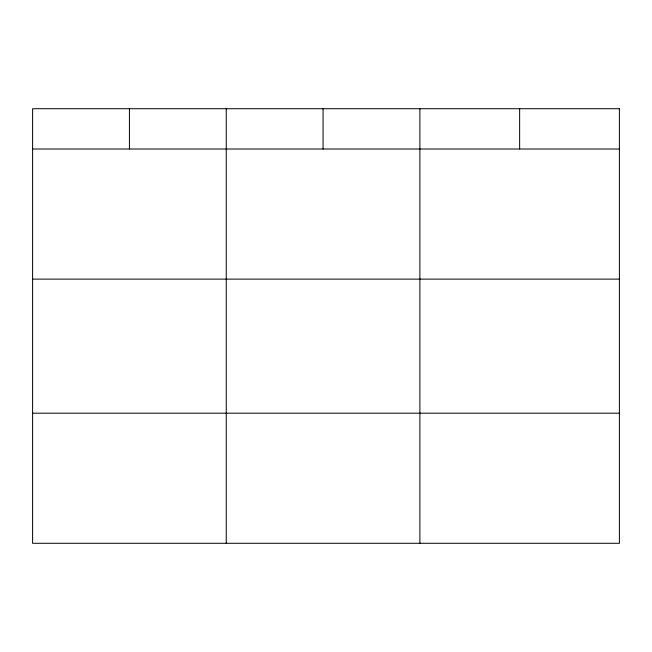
<?xml version="1.0" encoding="UTF-8"?>
<svg xmlns="http://www.w3.org/2000/svg" width="652" height="652" viewBox="0 0 652 652"><rect width="100%" height="100%" fill="white"/><g stroke="black" fill="none" stroke-linecap="round" stroke-linejoin="round"><path stroke-width="0.98" d="M32.6 149.015L619.4 149.015M32.6 279.121L619.4 279.121M32.6 413.181L619.4 413.181M519.644 108.713L519.644 149.015M419.888 108.713L419.888 543.287M323.066 108.713L323.066 149.015M226.244 108.713L226.244 543.287M129.422 108.713L129.422 149.015M619.4 108.713L32.6 108.713L32.6 543.287L619.4 543.287L619.4 108.713"/></g></svg>
